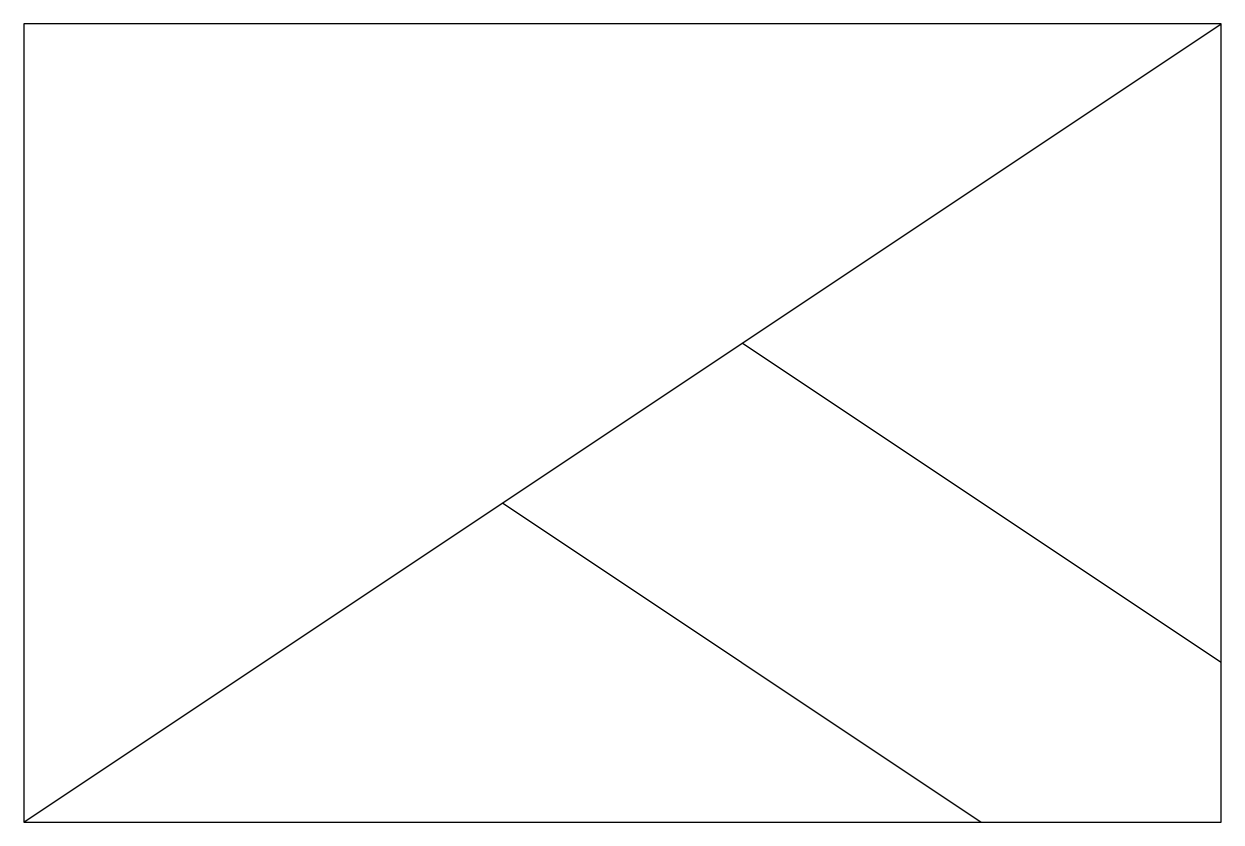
# Model space of a CAD drawing. Extents: x -1.12 to 1.12, y 0 to 1.5.
import ezdxf

# ---------------------------------------------------------------- set-up
doc = ezdxf.new("R2010")
doc.units = 0
doc.header["$LTSCALE"] = 0.2

msp = doc.modelspace()

# ---------------------------------------------------------------- linework, layer by layer
msp.add_line((-1.125, 0), (1.125, 1.5))
at = {"flags": 128}
msp.add_lwpolyline([(-1.125, 0), (1.125, 0), (1.125, 1.5), (-1.125, 1.5)], close=True, dxfattribs=at)
for points in [[(0.2253, 0.9002), (1.125, 0.3005)], [(-0.2253, 0.5998), (0.6743, 0)]]:
    msp.add_lwpolyline(points, dxfattribs=at)

doc.saveas('drawing.dxf')
